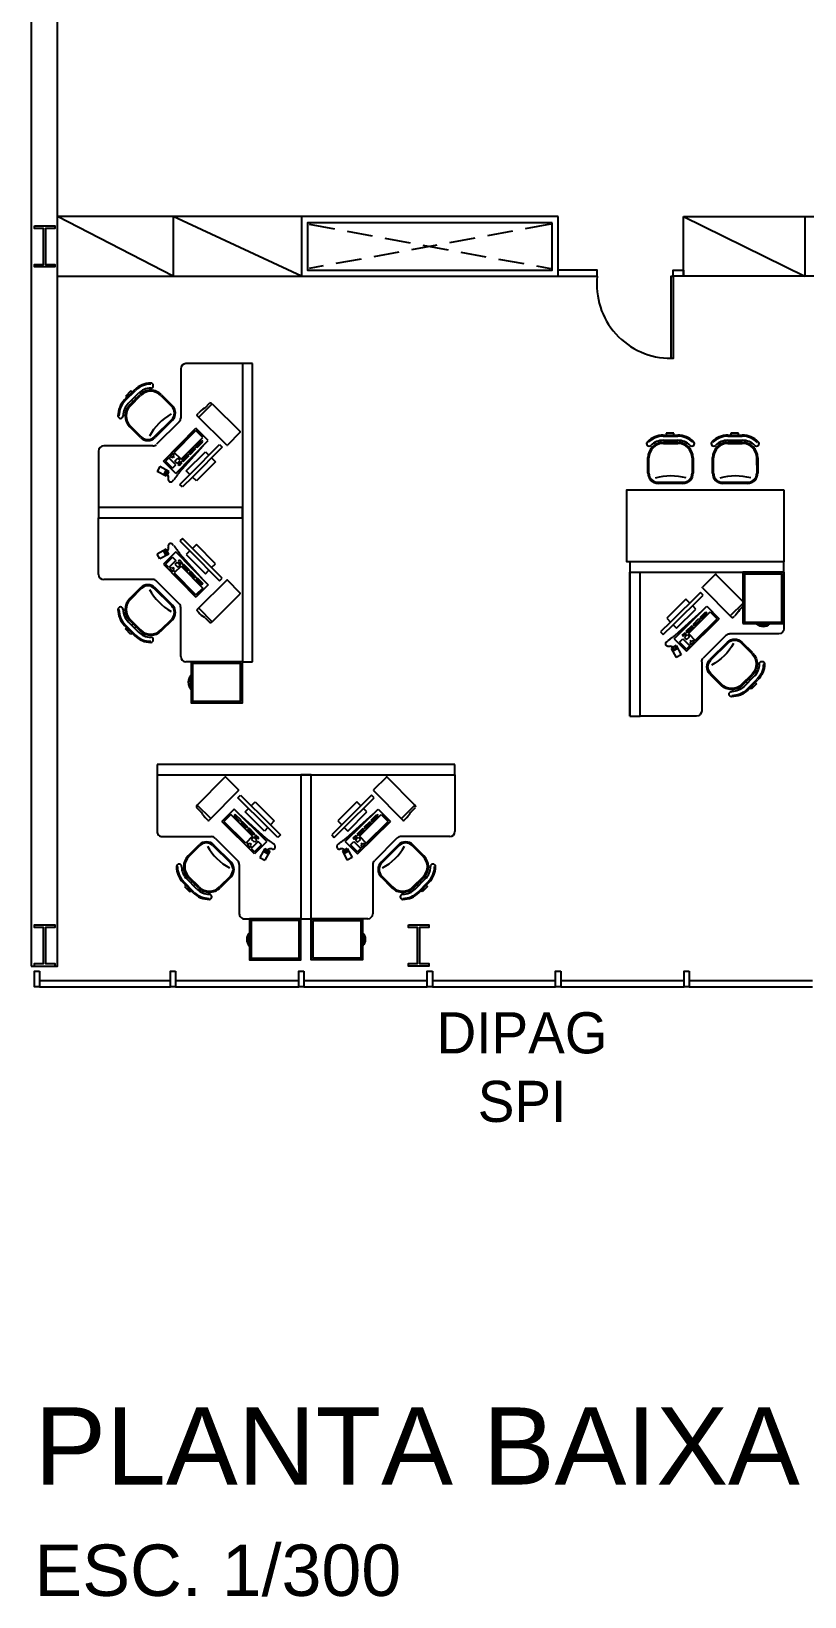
# Model space of a CAD drawing. Header units: millimetres. Extents: x 0 to 86.4, y -30.6 to 19.1.
# Drawn here: x 0 to 7.53, y -6.13 to 9.09 of the extents above; entities that cross this region are included whole.
import ezdxf

# ---------------------------------------------------------------- set-up
doc = ezdxf.new("R2010")
doc.units = ezdxf.units.MM
doc.linetypes.add('HIDDEN', pattern=[0.375, 0.25, -0.125])
for name, color, linetype in [('AR-ARMÁRIOS', 2, 'Continuous'), ('AR-DIV', 2, 'Continuous'), ('AR-ESQ', 2, 'Continuous'), ('AR-EST', 4, 'Continuous'), ('AR-MOB', 2, 'Continuous'), ('AR-PAR-ALV', 5, 'Continuous'), ('AR-PISO', 1, 'Continuous'), ('AR-PORTA', 2, 'Continuous'), ('AR-PRJ', 1, 'HIDDEN'), ('AR-TXT', 2, 'Continuous')]:
    doc.layers.add(name, color=color, linetype=linetype)
doc.styles.add('1-125', font='stylu.ttf', dxfattribs={"height": 0.2})
doc.styles.add('ARIAL', font='arial.ttf')

# ---------------------------------------------------------------- blocks, each defined once
blk = doc.blocks.new('estacao de trabalho 290 x 150')
at = {"color": 1}
for p, q in [((-0.65, 0.971), (-0.65, 1.45)), ((-0.6, 1.5), (-0.05, 1.5)), ((0.6, 1.5), (0.05, 1.5)), ((0.65, 0.971), (0.65, 1.45)), ((-1.091, 1.24), (-1.19, 1.141)), ((1.091, 1.24), (1.19, 1.141)), ((-1.041, 1.19), (-1.14, 1.091)), ((-1.11, 1.136), (-1.124, 1.15)), ((-1.081, 1.164), (-1.095, 1.178)), ((-0.737, 1.084), (-0.843, 1.19)), ((0.737, 1.084), (0.843, 1.19)), ((1.041, 1.19), (1.14, 1.091)), ((1.081, 1.164), (1.095, 1.178)), ((1.11, 1.136), (1.124, 1.15)), ((-0.907, 0.787), (-0.737, 0.957)), ((-0.885, 0.715), (-0.665, 0.935)), ((0.885, 0.715), (0.665, 0.935)), ((0.907, 0.787), (0.737, 0.957)), ((-1.14, 0.893), (-1.034, 0.787)), ((-0.586, 0.764), (-0.8, 0.553)), ((-0.586, 0.764), (-0.8, 0.553)), ((-0.586, 0.764), (-0.8, 0.553)), ((-0.586, 0.764), (-0.8, 0.553)), ((-0.52, 0.696), (-0.586, 0.764)), ((-0.52, 0.696), (-0.586, 0.764)), ((-0.52, 0.696), (-0.586, 0.764)), ((-0.52, 0.696), (-0.586, 0.764)), ((-0.576, 0.774), (-0.544, 0.806)), ((-0.576, 0.774), (-0.544, 0.806)), ((-0.576, 0.774), (-0.544, 0.806)), ((-0.576, 0.774), (-0.544, 0.806)), ((-0.565, 0.764), (-0.576, 0.774)), ((-0.565, 0.764), (-0.576, 0.774)), ((-0.565, 0.764), (-0.576, 0.774)), ((-0.565, 0.764), (-0.576, 0.774)), ((-0.565, 0.764), (-0.554, 0.774)), ((-0.565, 0.764), (-0.554, 0.774)), ((-0.565, 0.764), (-0.554, 0.774)), ((-0.565, 0.764), (-0.554, 0.774)), ((-0.544, 0.763), (-0.554, 0.774)), ((-0.544, 0.763), (-0.554, 0.774)), ((-0.544, 0.763), (-0.554, 0.774)), ((-0.544, 0.763), (-0.554, 0.774)), ((-0.533, 0.795), (-0.544, 0.806)), ((-0.533, 0.795), (-0.544, 0.806)), ((-0.533, 0.795), (-0.544, 0.806)), ((-0.533, 0.795), (-0.544, 0.806)), ((-0.544, 0.785), (-0.533, 0.795)), ((-0.544, 0.785), (-0.533, 0.795)), ((-0.544, 0.785), (-0.533, 0.795)), ((-0.544, 0.785), (-0.533, 0.795)), ((-0.533, 0.774), (-0.544, 0.785)), ((-0.533, 0.774), (-0.544, 0.785)), ((-0.533, 0.774), (-0.544, 0.785)), ((-0.533, 0.774), (-0.544, 0.785)), ((-0.544, 0.763), (-0.533, 0.774)), ((-0.544, 0.763), (-0.533, 0.774)), ((-0.544, 0.763), (-0.533, 0.774)), ((-0.544, 0.763), (-0.533, 0.774)), ((-0.533, 0.816), (-0.501, 0.848)), ((-0.533, 0.816), (-0.501, 0.848)), ((-0.533, 0.816), (-0.501, 0.848)), ((-0.533, 0.816), (-0.501, 0.848)), ((-0.466, 0.749), (-0.533, 0.816)), ((-0.466, 0.749), (-0.533, 0.816)), ((-0.466, 0.749), (-0.533, 0.816)), ((-0.466, 0.749), (-0.533, 0.816)), ((-0.434, 0.781), (-0.501, 0.848)), ((-0.434, 0.781), (-0.501, 0.848)), ((-0.434, 0.781), (-0.501, 0.848)), ((-0.434, 0.781), (-0.501, 0.848)), ((-0.434, 0.781), (-0.466, 0.749)), ((-0.434, 0.781), (-0.466, 0.749)), ((-0.434, 0.781), (-0.466, 0.749)), ((-0.434, 0.781), (-0.466, 0.749)), ((0.434, 0.781), (0.501, 0.848)), ((0.434, 0.781), (0.501, 0.848)), ((0.434, 0.781), (0.501, 0.848)), ((0.434, 0.781), (0.501, 0.848)), ((0.434, 0.781), (0.466, 0.749)), ((0.434, 0.781), (0.466, 0.749)), ((0.434, 0.781), (0.466, 0.749)), ((0.434, 0.781), (0.466, 0.749)), ((0.466, 0.749), (0.533, 0.816)), ((0.466, 0.749), (0.533, 0.816)), ((0.466, 0.749), (0.533, 0.816)), ((0.466, 0.749), (0.533, 0.816)), ((0.533, 0.816), (0.501, 0.848)), ((0.533, 0.816), (0.501, 0.848)), ((0.533, 0.816), (0.501, 0.848)), ((0.533, 0.816), (0.501, 0.848)), ((0.52, 0.696), (0.586, 0.764)), ((0.52, 0.696), (0.586, 0.764)), ((0.52, 0.696), (0.586, 0.764)), ((0.52, 0.696), (0.586, 0.764)), ((0.533, 0.795), (0.544, 0.806)), ((0.533, 0.795), (0.544, 0.806)), ((0.533, 0.795), (0.544, 0.806)), ((0.533, 0.795), (0.544, 0.806)), ((0.544, 0.785), (0.533, 0.795)), ((0.544, 0.785), (0.533, 0.795)), ((0.544, 0.785), (0.533, 0.795)), ((0.544, 0.785), (0.533, 0.795)), ((0.533, 0.774), (0.544, 0.785)), ((0.533, 0.774), (0.544, 0.785)), ((0.533, 0.774), (0.544, 0.785)), ((0.533, 0.774), (0.544, 0.785)), ((0.544, 0.763), (0.533, 0.774)), ((0.544, 0.763), (0.533, 0.774)), ((0.544, 0.763), (0.533, 0.774)), ((0.544, 0.763), (0.533, 0.774)), ((0.576, 0.774), (0.544, 0.806)), ((0.576, 0.774), (0.544, 0.806)), ((0.576, 0.774), (0.544, 0.806)), ((0.576, 0.774), (0.544, 0.806)), ((0.544, 0.763), (0.554, 0.774)), ((0.544, 0.763), (0.554, 0.774)), ((0.544, 0.763), (0.554, 0.774)), ((0.544, 0.763), (0.554, 0.774)), ((0.565, 0.764), (0.554, 0.774)), ((0.565, 0.764), (0.554, 0.774)), ((0.565, 0.764), (0.554, 0.774)), ((0.565, 0.764), (0.554, 0.774)), ((0.565, 0.764), (0.576, 0.774)), ((0.565, 0.764), (0.576, 0.774)), ((0.565, 0.764), (0.576, 0.774)), ((0.565, 0.764), (0.576, 0.774)), ((0.586, 0.764), (0.8, 0.553)), ((0.586, 0.764), (0.8, 0.553)), ((0.586, 0.764), (0.8, 0.553)), ((0.586, 0.764), (0.8, 0.553)), ((1.14, 0.893), (1.034, 0.787)), ((-1.45, 0.1), (-1.45, 0.65)), ((-1.4, 0.7), (-0.921, 0.7)), ((-0.52, 0.696), (-0.733, 0.485)), ((-0.52, 0.696), (-0.733, 0.485)), ((-0.52, 0.696), (-0.733, 0.485)), ((-0.52, 0.696), (-0.733, 0.485)), ((-0.392, 0.714), (-0.655, 0.478)), ((-0.392, 0.714), (-0.655, 0.478)), ((-0.392, 0.714), (-0.655, 0.478)), ((-0.392, 0.714), (-0.655, 0.478)), ((-0.576, 0.619), (-0.633, 0.562)), ((-0.576, 0.619), (-0.633, 0.562)), ((-0.576, 0.619), (-0.633, 0.562)), ((-0.576, 0.619), (-0.633, 0.562)), ((-0.406, 0.646), (-0.593, 0.46)), ((-0.566, 0.608), (-0.576, 0.619)), ((-0.566, 0.608), (-0.576, 0.619)), ((-0.566, 0.608), (-0.576, 0.619)), ((-0.566, 0.608), (-0.576, 0.619)), ((-0.509, 0.685), (-0.566, 0.629)), ((-0.509, 0.685), (-0.566, 0.629)), ((-0.509, 0.685), (-0.566, 0.629)), ((-0.509, 0.685), (-0.566, 0.629)), ((-0.555, 0.619), (-0.566, 0.629)), ((-0.555, 0.619), (-0.566, 0.629)), ((-0.555, 0.619), (-0.566, 0.629)), ((-0.555, 0.619), (-0.566, 0.629)), ((-0.498, 0.675), (-0.555, 0.619)), ((-0.498, 0.675), (-0.555, 0.619)), ((-0.498, 0.675), (-0.555, 0.619)), ((-0.498, 0.675), (-0.555, 0.619)), ((-0.502, 0.756), (-0.53, 0.728)), ((-0.502, 0.756), (-0.53, 0.728)), ((-0.502, 0.756), (-0.53, 0.728)), ((-0.502, 0.756), (-0.53, 0.728)), ((-0.509, 0.707), (-0.53, 0.728)), ((-0.509, 0.707), (-0.53, 0.728)), ((-0.509, 0.707), (-0.53, 0.728)), ((-0.509, 0.707), (-0.53, 0.728)), ((-0.48, 0.735), (-0.509, 0.707)), ((-0.48, 0.735), (-0.509, 0.707)), ((-0.48, 0.735), (-0.509, 0.707)), ((-0.48, 0.735), (-0.509, 0.707)), ((-0.498, 0.675), (-0.509, 0.685)), ((-0.498, 0.675), (-0.509, 0.685)), ((-0.498, 0.675), (-0.509, 0.685)), ((-0.498, 0.675), (-0.509, 0.685)), ((-0.48, 0.735), (-0.502, 0.756)), ((-0.48, 0.735), (-0.502, 0.756)), ((-0.48, 0.735), (-0.502, 0.756)), ((-0.48, 0.735), (-0.502, 0.756)), ((-0.47, 0.724), (-0.498, 0.696)), ((-0.47, 0.724), (-0.498, 0.696)), ((-0.47, 0.724), (-0.498, 0.696)), ((-0.47, 0.724), (-0.498, 0.696)), ((-0.488, 0.685), (-0.498, 0.696)), ((-0.488, 0.685), (-0.498, 0.696)), ((-0.488, 0.685), (-0.498, 0.696)), ((-0.488, 0.685), (-0.498, 0.696)), ((-0.459, 0.713), (-0.488, 0.685)), ((-0.459, 0.713), (-0.488, 0.685)), ((-0.459, 0.713), (-0.488, 0.685)), ((-0.459, 0.713), (-0.488, 0.685)), ((-0.459, 0.713), (-0.47, 0.724)), ((-0.459, 0.713), (-0.47, 0.724)), ((-0.459, 0.713), (-0.47, 0.724)), ((-0.459, 0.713), (-0.47, 0.724)), ((-0.372, 0.612), (-0.406, 0.646)), ((0.372, 0.612), (0.406, 0.646)), ((0.392, 0.714), (0.655, 0.478)), ((0.392, 0.714), (0.655, 0.478)), ((0.392, 0.714), (0.655, 0.478)), ((0.392, 0.714), (0.655, 0.478)), ((0.406, 0.646), (0.593, 0.46)), ((0.459, 0.713), (0.47, 0.724)), ((0.459, 0.713), (0.47, 0.724)), ((0.459, 0.713), (0.47, 0.724)), ((0.459, 0.713), (0.47, 0.724)), ((0.459, 0.713), (0.488, 0.685)), ((0.459, 0.713), (0.488, 0.685)), ((0.459, 0.713), (0.488, 0.685)), ((0.459, 0.713), (0.488, 0.685)), ((0.47, 0.724), (0.498, 0.696)), ((0.47, 0.724), (0.498, 0.696)), ((0.47, 0.724), (0.498, 0.696)), ((0.47, 0.724), (0.498, 0.696)), ((0.48, 0.735), (0.502, 0.756)), ((0.48, 0.735), (0.502, 0.756)), ((0.48, 0.735), (0.502, 0.756)), ((0.48, 0.735), (0.502, 0.756)), ((0.48, 0.735), (0.509, 0.707)), ((0.48, 0.735), (0.509, 0.707)), ((0.48, 0.735), (0.509, 0.707)), ((0.48, 0.735), (0.509, 0.707)), ((0.488, 0.685), (0.498, 0.696)), ((0.488, 0.685), (0.498, 0.696)), ((0.488, 0.685), (0.498, 0.696)), ((0.488, 0.685), (0.498, 0.696)), ((0.498, 0.675), (0.509, 0.685)), ((0.498, 0.675), (0.509, 0.685)), ((0.498, 0.675), (0.509, 0.685)), ((0.498, 0.675), (0.509, 0.685)), ((0.498, 0.675), (0.555, 0.619)), ((0.498, 0.675), (0.555, 0.619)), ((0.498, 0.675), (0.555, 0.619)), ((0.498, 0.675), (0.555, 0.619)), ((0.502, 0.756), (0.53, 0.728)), ((0.502, 0.756), (0.53, 0.728)), ((0.502, 0.756), (0.53, 0.728)), ((0.502, 0.756), (0.53, 0.728)), ((0.509, 0.707), (0.53, 0.728)), ((0.509, 0.707), (0.53, 0.728)), ((0.509, 0.707), (0.53, 0.728)), ((0.509, 0.707), (0.53, 0.728)), ((0.509, 0.685), (0.566, 0.629)), ((0.509, 0.685), (0.566, 0.629)), ((0.509, 0.685), (0.566, 0.629)), ((0.509, 0.685), (0.566, 0.629)), ((0.52, 0.696), (0.733, 0.485)), ((0.52, 0.696), (0.733, 0.485)), ((0.52, 0.696), (0.733, 0.485)), ((0.52, 0.696), (0.733, 0.485)), ((0.555, 0.619), (0.566, 0.629)), ((0.555, 0.619), (0.566, 0.629)), ((0.555, 0.619), (0.566, 0.629)), ((0.555, 0.619), (0.566, 0.629)), ((0.566, 0.608), (0.576, 0.619)), ((0.566, 0.608), (0.576, 0.619)), ((0.566, 0.608), (0.576, 0.619)), ((0.566, 0.608), (0.576, 0.619)), ((0.576, 0.619), (0.633, 0.562)), ((0.576, 0.619), (0.633, 0.562)), ((0.576, 0.619), (0.633, 0.562)), ((0.576, 0.619), (0.633, 0.562)), ((1.4, 0.7), (0.921, 0.7)), ((1.45, 0.1), (1.45, 0.65)), ((-0.733, 0.485), (-0.8, 0.553)), ((-0.733, 0.485), (-0.8, 0.553)), ((-0.733, 0.485), (-0.8, 0.553)), ((-0.733, 0.485), (-0.8, 0.553)), ((-0.644, 0.552), (-0.701, 0.496)), ((-0.644, 0.552), (-0.701, 0.496)), ((-0.644, 0.552), (-0.701, 0.496)), ((-0.644, 0.552), (-0.701, 0.496)), ((-0.69, 0.485), (-0.701, 0.496)), ((-0.69, 0.485), (-0.701, 0.496)), ((-0.69, 0.485), (-0.701, 0.496)), ((-0.69, 0.485), (-0.701, 0.496)), ((-0.633, 0.541), (-0.69, 0.485)), ((-0.633, 0.541), (-0.69, 0.485)), ((-0.633, 0.541), (-0.69, 0.485)), ((-0.633, 0.541), (-0.69, 0.485)), ((-0.633, 0.541), (-0.644, 0.552)), ((-0.633, 0.541), (-0.644, 0.552)), ((-0.633, 0.541), (-0.644, 0.552)), ((-0.633, 0.541), (-0.644, 0.552)), ((-0.623, 0.552), (-0.633, 0.562)), ((-0.623, 0.552), (-0.633, 0.562)), ((-0.623, 0.552), (-0.633, 0.562)), ((-0.623, 0.552), (-0.633, 0.562)), ((-0.566, 0.608), (-0.623, 0.552)), ((-0.566, 0.608), (-0.623, 0.552)), ((-0.566, 0.608), (-0.623, 0.552)), ((-0.566, 0.608), (-0.623, 0.552)), ((-0.593, 0.46), (-0.56, 0.426)), ((-0.496, 0.362), (-0.309, 0.547)), ((-0.309, 0.547), (-0.347, 0.586)), ((0.309, 0.547), (0.347, 0.586)), ((0.496, 0.362), (0.309, 0.547)), ((0.593, 0.46), (0.56, 0.426)), ((0.566, 0.608), (0.623, 0.552)), ((0.566, 0.608), (0.623, 0.552)), ((0.566, 0.608), (0.623, 0.552)), ((0.566, 0.608), (0.623, 0.552)), ((0.623, 0.552), (0.633, 0.562)), ((0.623, 0.552), (0.633, 0.562)), ((0.623, 0.552), (0.633, 0.562)), ((0.623, 0.552), (0.633, 0.562)), ((0.633, 0.541), (0.644, 0.552)), ((0.633, 0.541), (0.644, 0.552)), ((0.633, 0.541), (0.644, 0.552)), ((0.633, 0.541), (0.644, 0.552)), ((0.633, 0.541), (0.69, 0.485)), ((0.633, 0.541), (0.69, 0.485)), ((0.633, 0.541), (0.69, 0.485)), ((0.633, 0.541), (0.69, 0.485)), ((0.644, 0.552), (0.701, 0.496)), ((0.644, 0.552), (0.701, 0.496)), ((0.644, 0.552), (0.701, 0.496)), ((0.644, 0.552), (0.701, 0.496)), ((0.69, 0.485), (0.701, 0.496)), ((0.69, 0.485), (0.701, 0.496)), ((0.69, 0.485), (0.701, 0.496)), ((0.69, 0.485), (0.701, 0.496)), ((0.733, 0.485), (0.8, 0.553)), ((0.733, 0.485), (0.8, 0.553)), ((0.733, 0.485), (0.8, 0.553)), ((0.733, 0.485), (0.8, 0.553)), ((-0.534, 0.4), (-0.496, 0.362)), ((0.534, 0.4), (0.496, 0.362))]:
    blk.add_line(p, q, dxfattribs=at)
at = {"color": 2}
for p, q in [((0.05, 1.5), (-0.05, 1.5)), ((-0.05, 1.5), (-0.05, 0.1)), ((0.05, 0.1), (0.05, 1.5)), ((-1.098, 1.247), (-1.197, 1.148)), ((-1.184, 1.186), (-1.131, 1.239)), ((-1.131, 1.239), (-1.118, 1.226)), ((1.098, 1.247), (1.197, 1.148)), ((1.131, 1.239), (1.118, 1.226)), ((1.184, 1.186), (1.131, 1.239)), ((-1.171, 1.173), (-1.184, 1.186)), ((-1.062, 1.211), (-1.161, 1.112)), ((-1.048, 1.197), (-1.147, 1.098)), ((-0.73, 1.091), (-0.836, 1.197)), ((0.73, 1.091), (0.836, 1.197)), ((1.048, 1.197), (1.147, 1.098)), ((1.062, 1.211), (1.161, 1.112)), ((1.171, 1.173), (1.184, 1.186)), ((-0.9, 0.78), (-0.73, 0.95)), ((-0.45, 0.903), (-0.402, 0.929)), ((-0.45, 0.903), (-0.402, 0.929)), ((-0.45, 0.903), (-0.402, 0.929)), ((-0.45, 0.903), (-0.402, 0.929)), ((-0.354, 0.841), (-0.402, 0.929)), ((-0.354, 0.841), (-0.402, 0.929)), ((-0.354, 0.841), (-0.402, 0.929)), ((-0.354, 0.841), (-0.402, 0.929)), ((0.354, 0.841), (0.402, 0.929)), ((0.354, 0.841), (0.402, 0.929)), ((0.354, 0.841), (0.402, 0.929)), ((0.354, 0.841), (0.402, 0.929)), ((0.45, 0.903), (0.402, 0.929)), ((0.45, 0.903), (0.402, 0.929)), ((0.45, 0.903), (0.402, 0.929)), ((0.45, 0.903), (0.402, 0.929)), ((0.9, 0.78), (0.73, 0.95)), ((-1.147, 0.886), (-1.041, 0.78)), ((-0.501, 0.869), (-0.821, 0.553)), ((-0.501, 0.869), (-0.821, 0.553)), ((-0.501, 0.869), (-0.821, 0.553)), ((-0.501, 0.869), (-0.821, 0.553)), ((-0.381, 0.748), (-0.501, 0.869)), ((-0.381, 0.748), (-0.501, 0.869)), ((-0.381, 0.748), (-0.501, 0.869)), ((-0.381, 0.748), (-0.501, 0.869)), ((-0.402, 0.815), (-0.45, 0.903)), ((-0.402, 0.815), (-0.45, 0.903)), ((-0.402, 0.815), (-0.45, 0.903)), ((-0.402, 0.815), (-0.45, 0.903)), ((-0.416, 0.841), (-0.368, 0.868)), ((-0.416, 0.841), (-0.368, 0.868)), ((-0.416, 0.841), (-0.368, 0.868)), ((-0.416, 0.841), (-0.368, 0.868)), ((-0.402, 0.815), (-0.354, 0.841)), ((-0.402, 0.815), (-0.354, 0.841)), ((-0.402, 0.815), (-0.354, 0.841)), ((-0.402, 0.815), (-0.354, 0.841)), ((-0.386, 0.824), (-0.401, 0.85)), ((-0.386, 0.824), (-0.401, 0.85)), ((-0.386, 0.824), (-0.401, 0.85)), ((-0.386, 0.824), (-0.401, 0.85)), ((-0.37, 0.833), (-0.384, 0.859)), ((-0.37, 0.833), (-0.384, 0.859)), ((-0.37, 0.833), (-0.384, 0.859)), ((-0.37, 0.833), (-0.384, 0.859)), ((0.402, 0.815), (0.354, 0.841)), ((0.402, 0.815), (0.354, 0.841)), ((0.402, 0.815), (0.354, 0.841)), ((0.402, 0.815), (0.354, 0.841)), ((0.416, 0.841), (0.368, 0.868)), ((0.416, 0.841), (0.368, 0.868)), ((0.416, 0.841), (0.368, 0.868)), ((0.416, 0.841), (0.368, 0.868)), ((0.37, 0.833), (0.384, 0.859)), ((0.37, 0.833), (0.384, 0.859)), ((0.37, 0.833), (0.384, 0.859)), ((0.37, 0.833), (0.384, 0.859)), ((0.381, 0.748), (0.501, 0.869)), ((0.381, 0.748), (0.501, 0.869)), ((0.381, 0.748), (0.501, 0.869)), ((0.381, 0.748), (0.501, 0.869)), ((0.386, 0.824), (0.401, 0.85)), ((0.386, 0.824), (0.401, 0.85)), ((0.386, 0.824), (0.401, 0.85)), ((0.386, 0.824), (0.401, 0.85)), ((0.402, 0.815), (0.45, 0.903)), ((0.402, 0.815), (0.45, 0.903)), ((0.402, 0.815), (0.45, 0.903)), ((0.402, 0.815), (0.45, 0.903)), ((0.501, 0.869), (0.821, 0.553)), ((0.501, 0.869), (0.821, 0.553)), ((0.501, 0.869), (0.821, 0.553)), ((0.501, 0.869), (0.821, 0.553)), ((1.147, 0.886), (1.041, 0.78)), ((-0.381, 0.748), (-0.701, 0.432)), ((-0.381, 0.748), (-0.701, 0.432)), ((-0.381, 0.748), (-0.701, 0.432)), ((-0.381, 0.748), (-0.701, 0.432)), ((-0.372, 0.612), (-0.663, 0.324)), ((-0.275, 0.708), (-0.372, 0.612)), ((-0.347, 0.586), (-0.25, 0.682)), ((-0.25, 0.682), (-0.275, 0.708)), ((0.25, 0.682), (0.275, 0.708)), ((0.347, 0.586), (0.25, 0.682)), ((0.275, 0.708), (0.372, 0.612)), ((0.372, 0.612), (0.663, 0.324)), ((0.381, 0.748), (0.701, 0.432)), ((0.381, 0.748), (0.701, 0.432)), ((0.381, 0.748), (0.701, 0.432)), ((0.381, 0.748), (0.701, 0.432)), ((-1.021, 0.462), (-1.067, 0.416)), ((-0.928, 0.525), (-1.06, 0.395)), ((-0.956, 0.54), (-0.969, 0.527)), ((-0.657, 0.252), (-0.942, 0.54)), ((-0.701, 0.432), (-0.821, 0.553)), ((-0.701, 0.432), (-0.821, 0.553)), ((-0.701, 0.432), (-0.821, 0.553)), ((-0.701, 0.432), (-0.821, 0.553)), ((-0.637, 0.298), (-0.347, 0.586)), ((0.637, 0.298), (0.347, 0.586)), ((0.657, 0.252), (0.942, 0.54)), ((0.701, 0.432), (0.821, 0.553)), ((0.701, 0.432), (0.821, 0.553)), ((0.701, 0.432), (0.821, 0.553)), ((0.701, 0.432), (0.821, 0.553)), ((0.928, 0.525), (1.06, 0.395)), ((0.956, 0.54), (0.969, 0.527)), ((1.021, 0.462), (1.067, 0.416)), ((-1.06, 0.395), (-0.789, 0.122)), ((-0.663, 0.324), (-0.637, 0.298)), ((0.663, 0.324), (0.637, 0.298)), ((1.06, 0.395), (0.789, 0.122)), ((-0.782, 0.122), (-0.657, 0.245)), ((0.782, 0.122), (0.657, 0.245)), ((1.45, 0.1), (-1.45, 0.1)), ((-1.45, 0.1), (-1.45, 0)), ((-1.45, 0), (1.45, 0)), ((1.45, 0), (1.45, 0.1))]:
    blk.add_line(p, q, dxfattribs=at)
blk.add_line((-0.05, 0.1), (0.05, 0.1))
at = {"color": 1}
for centre, radius, start, end in [((-0.6, 1.45), 0.05, 90, 180), ((0.6, 1.45), 0.05, 0, 90), ((-0.942, 1.091), 0.21, 90, 135), ((-0.942, 1.091), 0.14, 45, 135), ((0.942, 1.091), 0.14, 45, 135), ((0.942, 1.091), 0.21, 45, 90), ((-1.041, 0.992), 0.21, 135, 180), ((-1.041, 0.992), 0.14, 135, 225), ((-0.801, 1.02), 0.09, 315, 45), ((0.801, 1.02), 0.09, 135, 225), ((1.041, 0.992), 0.14, 315, 45), ((1.041, 0.992), 0.21, 360, 45), ((-0.48, 0.52), 0.553, 118.6911, 150.2491), ((-0.7, 0.971), 0.05, 315, 0), ((0.7, 0.971), 0.05, 180, 225), ((0.48, 0.52), 0.553, 29.7509, 61.3089), ((-0.97, 0.851), 0.09, 225, 315), ((-0.338, 0.873), 0.0556, 229.5032, 243.8084), ((-0.338, 0.873), 0.0556, 229.5032, 243.8084), ((-0.338, 0.873), 0.0556, 229.5032, 243.8084), ((-0.338, 0.873), 0.0556, 229.5032, 243.8084), ((-0.342, 0.864), 0.046, 243.8084, 266.6911), ((-0.342, 0.864), 0.046, 243.8084, 266.6911), ((-0.342, 0.864), 0.046, 243.8084, 266.6911), ((-0.342, 0.864), 0.046, 243.8084, 266.6911), ((-0.343, 0.849), 0.0308, 266.6911, 293.1156), ((-0.343, 0.849), 0.0308, 266.6911, 293.1156), ((-0.343, 0.849), 0.0308, 266.6911, 293.1156), ((-0.343, 0.849), 0.0308, 266.6911, 293.1156), ((7.128, -9.105), 12.367, 127.0283, 127.1529), ((7.128, -9.105), 12.367, 127.0283, 127.1529), ((7.128, -9.105), 12.367, 127.0283, 127.1529), ((7.128, -9.105), 12.367, 127.0283, 127.1529), ((-0.323, 0.802), 0.0201, 80.2869, 113.1156), ((-0.323, 0.802), 0.0201, 80.2869, 113.1156), ((-0.323, 0.802), 0.0201, 80.2869, 113.1156), ((-0.323, 0.802), 0.0201, 80.2869, 113.1156), ((-0.324, 0.794), 0.0277, 47.5611, 80.2869), ((-0.324, 0.794), 0.0277, 47.5611, 80.2869), ((-0.324, 0.794), 0.0277, 47.5611, 80.2869), ((-0.324, 0.794), 0.0277, 47.5611, 80.2869), ((-2.494, 3.651), 3.61, 307.0283, 307.2589), ((-2.494, 3.651), 3.61, 307.0283, 307.2589), ((-2.494, 3.651), 3.61, 307.0283, 307.2589), ((-2.494, 3.651), 3.61, 307.0283, 307.2589), ((-0.322, 0.795), 0.0218, 307.2589, 341.2358), ((-0.322, 0.795), 0.0218, 307.2589, 341.2358), ((-0.322, 0.795), 0.0218, 307.2589, 341.2358), ((-0.322, 0.795), 0.0218, 307.2589, 341.2358), ((-0.319, 0.8), 0.0197, 8.502, 47.5611), ((-0.319, 0.8), 0.0197, 8.502, 47.5611), ((-0.319, 0.8), 0.0197, 8.502, 47.5611), ((-0.319, 0.8), 0.0197, 8.502, 47.5611), ((-0.333, 0.798), 0.0335, 341.2358, 8.502), ((-0.333, 0.798), 0.0335, 341.2358, 8.502), ((-0.333, 0.798), 0.0335, 341.2358, 8.502), ((-0.333, 0.798), 0.0335, 341.2358, 8.502), ((0.319, 0.8), 0.0197, 132.4389, 171.498), ((0.319, 0.8), 0.0197, 132.4389, 171.498), ((0.319, 0.8), 0.0197, 132.4389, 171.498), ((0.319, 0.8), 0.0197, 132.4389, 171.498), ((0.333, 0.798), 0.0335, 171.498, 198.7642), ((0.333, 0.798), 0.0335, 171.498, 198.7642), ((0.333, 0.798), 0.0335, 171.498, 198.7642), ((0.333, 0.798), 0.0335, 171.498, 198.7642), ((0.322, 0.795), 0.0218, 198.7642, 232.7411), ((0.322, 0.795), 0.0218, 198.7642, 232.7411), ((0.322, 0.795), 0.0218, 198.7642, 232.7411), ((0.322, 0.795), 0.0218, 198.7642, 232.7411), ((0.324, 0.794), 0.0277, 99.7131, 132.4389), ((0.324, 0.794), 0.0277, 99.7131, 132.4389), ((0.324, 0.794), 0.0277, 99.7131, 132.4389), ((0.324, 0.794), 0.0277, 99.7131, 132.4389), ((2.494, 3.651), 3.61, 232.7411, 232.9717), ((2.494, 3.651), 3.61, 232.7411, 232.9717), ((2.494, 3.651), 3.61, 232.7411, 232.9717), ((2.494, 3.651), 3.61, 232.7411, 232.9717), ((0.323, 0.802), 0.0201, 66.8844, 99.7131), ((0.323, 0.802), 0.0201, 66.8844, 99.7131), ((0.323, 0.802), 0.0201, 66.8844, 99.7131), ((0.323, 0.802), 0.0201, 66.8844, 99.7131), ((-7.128, -9.105), 12.367, 52.8471, 52.9717), ((-7.128, -9.105), 12.367, 52.8471, 52.9717), ((-7.128, -9.105), 12.367, 52.8471, 52.9717), ((-7.128, -9.105), 12.367, 52.8471, 52.9717), ((0.343, 0.849), 0.0308, 246.8844, 273.3089), ((0.343, 0.849), 0.0308, 246.8844, 273.3089), ((0.343, 0.849), 0.0308, 246.8844, 273.3089), ((0.343, 0.849), 0.0308, 246.8844, 273.3089), ((0.342, 0.864), 0.046, 273.3089, 296.1916), ((0.342, 0.864), 0.046, 273.3089, 296.1916), ((0.342, 0.864), 0.046, 273.3089, 296.1916), ((0.342, 0.864), 0.046, 273.3089, 296.1916), ((0.338, 0.873), 0.0556, 296.1916, 310.4968), ((0.338, 0.873), 0.0556, 296.1916, 310.4968), ((0.338, 0.873), 0.0556, 296.1916, 310.4968), ((0.338, 0.873), 0.0556, 296.1916, 310.4968), ((0.97, 0.851), 0.09, 225, 315), ((-1.4, 0.65), 0.05, 90, 180), ((-0.921, 0.75), 0.05, 270, 315), ((11.854, -15.32), 20.176, 127.2723, 127.371), ((11.854, -15.32), 20.176, 127.2723, 127.371), ((11.854, -15.32), 20.176, 127.2723, 127.371), ((11.854, -15.32), 20.176, 127.2723, 127.371), ((7.986, -10.237), 13.788, 127.1529, 127.2723), ((7.986, -10.237), 13.788, 127.1529, 127.2723), ((7.986, -10.237), 13.788, 127.1529, 127.2723), ((7.986, -10.237), 13.788, 127.1529, 127.2723), ((-7.986, -10.237), 13.788, 52.7277, 52.8471), ((-7.986, -10.237), 13.788, 52.7277, 52.8471), ((-7.986, -10.237), 13.788, 52.7277, 52.8471), ((-7.986, -10.237), 13.788, 52.7277, 52.8471), ((-11.854, -15.32), 20.176, 52.629, 52.7277), ((-11.854, -15.32), 20.176, 52.629, 52.7277), ((-11.854, -15.32), 20.176, 52.629, 52.7277), ((-11.854, -15.32), 20.176, 52.629, 52.7277), ((0.921, 0.75), 0.05, 225, 270), ((1.4, 0.65), 0.05, 0, 90)]:
    blk.add_arc(centre, radius, start, end, dxfattribs=at)
at = {"color": 2}
for centre, radius, start, end in [((-0.942, 1.091), 0.22, 90, 135), ((-0.942, 1.091), 0.17, 90, 135), ((-0.942, 1.091), 0.15, 45, 135), ((-0.942, 1.286), 0.025, 270, 90), ((0.942, 1.091), 0.15, 45, 135), ((0.942, 1.286), 0.025, 90, 270), ((0.942, 1.091), 0.22, 45, 90), ((0.942, 1.091), 0.17, 45, 90), ((-1.041, 0.992), 0.22, 135, 180), ((-1.041, 0.992), 0.17, 135, 180), ((-1.041, 0.992), 0.15, 135, 225), ((-0.801, 1.02), 0.1, 315, 45), ((0.801, 1.02), 0.1, 135, 225), ((1.041, 0.992), 0.15, 315, 45), ((1.041, 0.992), 0.17, 360, 45), ((1.041, 0.992), 0.22, 360, 45), ((-1.236, 0.992), 0.025, 180, 0), ((1.236, 0.992), 0.025, 180, 360), ((-0.97, 0.851), 0.1, 225, 315), ((0.97, 0.851), 0.1, 225, 315), ((-1.031, 0.473), 0.015, 314.6957, 338.8966), ((-0.829, 0.366), 0.213, 130.8577, 151.5911), ((-0.949, 0.533), 0.01, 44.6957, 134.6957), ((0.949, 0.533), 0.01, 45.3043, 135.3043), ((0.829, 0.366), 0.213, 28.4089, 49.1423), ((1.031, 0.473), 0.015, 201.1034, 225.3043), ((-1.046, 0.412), 0.0219, 170.4947, 230.4713), ((1.046, 0.412), 0.0219, 309.5287, 9.5053), ((-0.661, 0.248), 0.005, 314.6957, 44.6957), ((0.661, 0.248), 0.005, 135.3043, 225.3043), ((-0.785, 0.125), 0.005, 224.6957, 314.6957), ((0.785, 0.125), 0.005, 225.3043, 315.3043)]:
    blk.add_arc(centre, radius, start, end, dxfattribs=at)
blk = doc.blocks.new('XSGB')
at = {"color": 2}
for p, q in [((18.639, -131.362), (18.639, -129.862)), ((18.639, -129.862), (18.739, -129.862)), ((18.739, -129.862), (18.739, -131.362)), ((18.739, -129.862), (20.139, -129.862)), ((20.139, -129.862), (20.139, -129.962)), ((20.139, -129.962), (18.739, -129.962)), ((19.225, -130.259), (19.321, -130.162)), ((19.321, -130.162), (19.347, -130.187)), ((18.938, -130.55), (19.225, -130.259)), ((19.251, -130.285), (18.963, -130.575)), ((19.388, -130.294), (19.071, -130.613)), ((19.388, -130.294), (19.071, -130.613)), ((19.388, -130.294), (19.071, -130.613)), ((19.388, -130.294), (19.071, -130.613)), ((19.347, -130.187), (19.251, -130.285)), ((19.388, -130.294), (19.509, -130.413)), ((19.388, -130.294), (19.509, -130.413)), ((19.388, -130.294), (19.509, -130.413)), ((19.388, -130.294), (19.509, -130.413)), ((19.454, -130.314), (19.481, -130.266)), ((19.454, -130.314), (19.481, -130.266)), ((19.454, -130.314), (19.481, -130.266)), ((19.454, -130.314), (19.481, -130.266)), ((19.454, -130.314), (19.542, -130.362)), ((19.454, -130.314), (19.542, -130.362)), ((19.454, -130.314), (19.542, -130.362)), ((19.454, -130.314), (19.542, -130.362)), ((19.463, -130.299), (19.489, -130.313)), ((19.463, -130.299), (19.489, -130.313)), ((19.463, -130.299), (19.489, -130.313)), ((19.463, -130.299), (19.489, -130.313)), ((19.472, -130.282), (19.498, -130.296)), ((19.472, -130.282), (19.498, -130.296)), ((19.472, -130.282), (19.498, -130.296)), ((19.472, -130.282), (19.498, -130.296)), ((19.48, -130.329), (19.507, -130.281)), ((19.48, -130.329), (19.507, -130.281)), ((19.48, -130.329), (19.507, -130.281)), ((19.48, -130.329), (19.507, -130.281)), ((19.481, -130.266), (19.568, -130.314)), ((19.481, -130.266), (19.568, -130.314)), ((19.481, -130.266), (19.568, -130.314)), ((19.481, -130.266), (19.568, -130.314)), ((19.542, -130.362), (19.568, -130.314)), ((19.542, -130.362), (19.568, -130.314)), ((19.542, -130.362), (19.568, -130.314)), ((19.542, -130.362), (19.568, -130.314)), ((19.509, -130.413), (19.192, -130.733)), ((19.509, -130.413), (19.192, -130.733)), ((19.509, -130.413), (19.192, -130.733)), ((19.509, -130.413), (19.192, -130.733)), ((18.761, -130.694), (18.884, -130.57)), ((18.891, -130.57), (19.179, -130.854)), ((18.963, -130.575), (18.938, -130.55)), ((19.071, -130.613), (19.192, -130.733)), ((19.071, -130.613), (19.192, -130.733)), ((19.071, -130.613), (19.192, -130.733)), ((19.071, -130.613), (19.192, -130.733)), ((19.035, -130.972), (18.761, -130.701)), ((19.419, -130.812), (19.589, -130.642)), ((19.731, -130.642), (19.837, -130.748)), ((19.165, -130.84), (19.035, -130.972)), ((19.101, -130.933), (19.055, -130.98)), ((19.179, -130.869), (19.166, -130.881)), ((19.525, -131.059), (19.419, -130.953)), ((19.837, -130.96), (19.738, -131.059)), ((19.851, -130.975), (19.752, -131.074)), ((19.886, -131.01), (19.787, -131.109)), ((19.813, -131.083), (19.826, -131.096)), ((19.826, -131.096), (19.878, -131.043)), ((19.878, -131.043), (19.865, -131.031)), ((18.739, -131.362), (18.639, -131.362))]:
    blk.add_line(p, q, dxfattribs=at)
at = {"color": 1}
for p, q in [((20.139, -129.862), (18.739, -129.862)), ((18.739, -129.862), (18.739, -129.862)), ((20.139, -129.962), (18.739, -129.962)), ((18.739, -129.962), (18.739, -131.362)), ((20.139, -130.512), (20.139, -129.962)), ((19.001, -130.409), (19.187, -130.221)), ((19.285, -130.318), (19.1, -130.506)), ((19.353, -130.304), (19.117, -130.567)), ((19.353, -130.304), (19.117, -130.567)), ((19.353, -130.304), (19.117, -130.567)), ((19.353, -130.304), (19.117, -130.567)), ((19.187, -130.221), (19.225, -130.259)), ((19.251, -130.285), (19.285, -130.318)), ((19.04, -130.446), (19.001, -130.409)), ((19.1, -130.506), (19.065, -130.472)), ((19.335, -130.432), (19.124, -130.645)), ((19.335, -130.432), (19.124, -130.645)), ((19.335, -130.432), (19.124, -130.645)), ((19.335, -130.432), (19.124, -130.645)), ((19.247, -130.478), (19.191, -130.535)), ((19.247, -130.478), (19.191, -130.535)), ((19.247, -130.478), (19.191, -130.535)), ((19.247, -130.478), (19.191, -130.535)), ((19.247, -130.478), (19.258, -130.489)), ((19.247, -130.478), (19.258, -130.489)), ((19.247, -130.478), (19.258, -130.489)), ((19.247, -130.478), (19.258, -130.489)), ((19.314, -130.411), (19.258, -130.468)), ((19.314, -130.411), (19.258, -130.468)), ((19.314, -130.411), (19.258, -130.468)), ((19.314, -130.411), (19.258, -130.468)), ((19.258, -130.468), (19.269, -130.478)), ((19.258, -130.468), (19.269, -130.478)), ((19.258, -130.468), (19.269, -130.478)), ((19.258, -130.468), (19.269, -130.478)), ((19.325, -130.421), (19.269, -130.478)), ((19.325, -130.421), (19.269, -130.478)), ((19.325, -130.421), (19.269, -130.478)), ((19.325, -130.421), (19.269, -130.478)), ((19.314, -130.411), (19.325, -130.421)), ((19.314, -130.411), (19.325, -130.421)), ((19.314, -130.411), (19.325, -130.421)), ((19.314, -130.411), (19.325, -130.421)), ((19.353, -130.372), (19.325, -130.4)), ((19.353, -130.372), (19.325, -130.4)), ((19.353, -130.372), (19.325, -130.4)), ((19.353, -130.372), (19.325, -130.4)), ((19.325, -130.4), (19.335, -130.411)), ((19.325, -130.4), (19.335, -130.411)), ((19.325, -130.4), (19.335, -130.411)), ((19.325, -130.4), (19.335, -130.411)), ((19.363, -130.382), (19.335, -130.411)), ((19.363, -130.382), (19.335, -130.411)), ((19.363, -130.382), (19.335, -130.411)), ((19.363, -130.382), (19.335, -130.411)), ((19.335, -130.432), (19.403, -130.499)), ((19.335, -130.432), (19.403, -130.499)), ((19.335, -130.432), (19.403, -130.499)), ((19.335, -130.432), (19.403, -130.499)), ((19.374, -130.393), (19.346, -130.421)), ((19.374, -130.393), (19.346, -130.421)), ((19.374, -130.393), (19.346, -130.421)), ((19.374, -130.393), (19.346, -130.421)), ((19.346, -130.421), (19.367, -130.442)), ((19.346, -130.421), (19.367, -130.442)), ((19.346, -130.421), (19.367, -130.442)), ((19.346, -130.421), (19.367, -130.442)), ((19.353, -130.372), (19.363, -130.382)), ((19.353, -130.372), (19.363, -130.382)), ((19.353, -130.372), (19.363, -130.382)), ((19.353, -130.372), (19.363, -130.382)), ((19.395, -130.414), (19.367, -130.442)), ((19.395, -130.414), (19.367, -130.442)), ((19.395, -130.414), (19.367, -130.442)), ((19.395, -130.414), (19.367, -130.442)), ((19.374, -130.393), (19.395, -130.414)), ((19.374, -130.393), (19.395, -130.414)), ((19.374, -130.393), (19.395, -130.414)), ((19.374, -130.393), (19.395, -130.414)), ((19.42, -130.346), (19.388, -130.378)), ((19.42, -130.346), (19.388, -130.378)), ((19.42, -130.346), (19.388, -130.378)), ((19.42, -130.346), (19.388, -130.378)), ((19.388, -130.378), (19.456, -130.445)), ((19.388, -130.378), (19.456, -130.445)), ((19.388, -130.378), (19.456, -130.445)), ((19.388, -130.378), (19.456, -130.445)), ((19.403, -130.456), (19.413, -130.445)), ((19.403, -130.456), (19.413, -130.445)), ((19.403, -130.456), (19.413, -130.445)), ((19.403, -130.456), (19.413, -130.445)), ((19.403, -130.456), (19.413, -130.467)), ((19.403, -130.456), (19.413, -130.467)), ((19.403, -130.456), (19.413, -130.467)), ((19.403, -130.456), (19.413, -130.467)), ((19.403, -130.477), (19.413, -130.467)), ((19.403, -130.477), (19.413, -130.467)), ((19.403, -130.477), (19.413, -130.467)), ((19.403, -130.477), (19.413, -130.467)), ((19.403, -130.477), (19.414, -130.488)), ((19.403, -130.477), (19.414, -130.488)), ((19.403, -130.477), (19.414, -130.488)), ((19.403, -130.477), (19.414, -130.488)), ((19.413, -130.445), (19.424, -130.456)), ((19.413, -130.445), (19.424, -130.456)), ((19.413, -130.445), (19.424, -130.456)), ((19.413, -130.445), (19.424, -130.456)), ((19.414, -130.488), (19.445, -130.456)), ((19.414, -130.488), (19.445, -130.456)), ((19.414, -130.488), (19.445, -130.456)), ((19.414, -130.488), (19.445, -130.456)), ((19.42, -130.346), (19.487, -130.413)), ((19.42, -130.346), (19.487, -130.413)), ((19.42, -130.346), (19.487, -130.413)), ((19.42, -130.346), (19.487, -130.413)), ((19.424, -130.456), (19.435, -130.445)), ((19.424, -130.456), (19.435, -130.445)), ((19.424, -130.456), (19.435, -130.445)), ((19.424, -130.456), (19.435, -130.445)), ((19.435, -130.445), (19.445, -130.456)), ((19.435, -130.445), (19.445, -130.456)), ((19.435, -130.445), (19.445, -130.456)), ((19.435, -130.445), (19.445, -130.456)), ((19.456, -130.445), (19.487, -130.413)), ((19.456, -130.445), (19.487, -130.413)), ((19.456, -130.445), (19.487, -130.413)), ((19.456, -130.445), (19.487, -130.413)), ((19.18, -130.546), (19.124, -130.603)), ((19.18, -130.546), (19.124, -130.603)), ((19.18, -130.546), (19.124, -130.603)), ((19.18, -130.546), (19.124, -130.603)), ((19.124, -130.603), (19.135, -130.613)), ((19.124, -130.603), (19.135, -130.613)), ((19.124, -130.603), (19.135, -130.613)), ((19.124, -130.603), (19.135, -130.613)), ((19.191, -130.556), (19.135, -130.613)), ((19.191, -130.556), (19.135, -130.613)), ((19.191, -130.556), (19.135, -130.613)), ((19.191, -130.556), (19.135, -130.613)), ((19.18, -130.546), (19.191, -130.556)), ((19.18, -130.546), (19.191, -130.556)), ((19.18, -130.546), (19.191, -130.556)), ((19.18, -130.546), (19.191, -130.556)), ((19.191, -130.535), (19.202, -130.546)), ((19.191, -130.535), (19.202, -130.546)), ((19.191, -130.535), (19.202, -130.546)), ((19.191, -130.535), (19.202, -130.546)), ((19.403, -130.499), (19.192, -130.712)), ((19.403, -130.499), (19.192, -130.712)), ((19.403, -130.499), (19.192, -130.712)), ((19.403, -130.499), (19.192, -130.712)), ((19.258, -130.489), (19.202, -130.546)), ((19.258, -130.489), (19.202, -130.546)), ((19.258, -130.489), (19.202, -130.546)), ((19.258, -130.489), (19.202, -130.546)), ((19.354, -130.798), (19.575, -130.577)), ((19.61, -130.562), (20.089, -130.562)), ((19.124, -130.645), (19.192, -130.712)), ((19.124, -130.645), (19.192, -130.712)), ((19.124, -130.645), (19.192, -130.712)), ((19.124, -130.645), (19.192, -130.712)), ((19.426, -130.819), (19.596, -130.649)), ((19.723, -130.649), (19.83, -130.755)), ((19.339, -131.312), (19.339, -130.833)), ((19.533, -131.052), (19.426, -130.946)), ((19.83, -130.953), (19.731, -131.052)), ((19.775, -131.022), (19.789, -131.036)), ((19.879, -131.003), (19.78, -131.102)), ((19.804, -130.993), (19.818, -131.008)), ((18.739, -131.362), (19.289, -131.362))]:
    blk.add_line(p, q, dxfattribs=at)
for centre, radius, start, end in [((3.319, -118.058), 20.176, 322.629, 322.7277), ((3.319, -118.058), 20.176, 322.629, 322.7277), ((3.319, -118.058), 20.176, 322.629, 322.7277), ((3.319, -118.058), 20.176, 322.629, 322.7277), ((8.402, -121.926), 13.788, 322.7277, 322.8471), ((8.402, -121.926), 13.788, 322.7277, 322.8471), ((8.402, -121.926), 13.788, 322.7277, 322.8471), ((8.402, -121.926), 13.788, 322.7277, 322.8471), ((9.535, -122.785), 12.367, 322.8471, 322.9717), ((9.535, -122.785), 12.367, 322.8471, 322.9717), ((9.535, -122.785), 12.367, 322.8471, 322.9717), ((9.535, -122.785), 12.367, 322.8471, 322.9717), ((22.29, -132.406), 3.61, 142.7411, 142.9717), ((22.29, -132.406), 3.61, 142.7411, 142.9717), ((22.29, -132.406), 3.61, 142.7411, 142.9717), ((22.29, -132.406), 3.61, 142.7411, 142.9717), ((19.434, -130.234), 0.0218, 108.7642, 142.7411), ((19.434, -130.234), 0.0218, 108.7642, 142.7411), ((19.434, -130.234), 0.0218, 108.7642, 142.7411), ((19.434, -130.234), 0.0218, 108.7642, 142.7411), ((19.438, -130.245), 0.0335, 81.498, 108.7642), ((19.438, -130.245), 0.0335, 81.498, 108.7642), ((19.438, -130.245), 0.0335, 81.498, 108.7642), ((19.438, -130.245), 0.0335, 81.498, 108.7642), ((19.44, -130.231), 0.0197, 42.4389, 81.498), ((19.44, -130.231), 0.0197, 42.4389, 81.498), ((19.44, -130.231), 0.0197, 42.4389, 81.498), ((19.44, -130.231), 0.0197, 42.4389, 81.498), ((19.434, -130.237), 0.0277, 9.7131, 42.4389), ((19.434, -130.237), 0.0277, 9.7131, 42.4389), ((19.434, -130.237), 0.0277, 9.7131, 42.4389), ((19.434, -130.237), 0.0277, 9.7131, 42.4389), ((19.488, -130.255), 0.0308, 156.8844, 183.3089), ((19.488, -130.255), 0.0308, 156.8844, 183.3089), ((19.488, -130.255), 0.0308, 156.8844, 183.3089), ((19.488, -130.255), 0.0308, 156.8844, 183.3089), ((19.503, -130.254), 0.046, 183.3089, 206.1916), ((19.503, -130.254), 0.046, 183.3089, 206.1916), ((19.503, -130.254), 0.046, 183.3089, 206.1916), ((19.503, -130.254), 0.046, 183.3089, 206.1916), ((19.441, -130.235), 0.0201, 336.8844, 9.7131), ((19.441, -130.235), 0.0201, 336.8844, 9.7131), ((19.441, -130.235), 0.0201, 336.8844, 9.7131), ((19.441, -130.235), 0.0201, 336.8844, 9.7131), ((19.512, -130.25), 0.0556, 206.1916, 220.4968), ((19.512, -130.25), 0.0556, 206.1916, 220.4968), ((19.512, -130.25), 0.0556, 206.1916, 220.4968), ((19.512, -130.25), 0.0556, 206.1916, 220.4968), ((19.61, -130.612), 0.05, 90, 135), ((19.66, -130.713), 0.09, 45, 135), ((20.089, -130.512), 0.05, 270, 0), ((19.159, -130.392), 0.553, 299.7509, 331.3089), ((19.731, -130.854), 0.14, 315, 45), ((19.389, -130.833), 0.05, 135, 180), ((19.49, -130.883), 0.09, 135, 225), ((19.731, -130.854), 0.21, 315, 0), ((19.632, -130.953), 0.14, 225, 315), ((19.632, -130.953), 0.21, 270, 315), ((19.289, -131.312), 0.05, 270, 0)]:
    blk.add_arc(centre, radius, start, end, dxfattribs=at)
at = {"color": 2}
for centre, radius, start, end in [((18.888, -130.573), 0.005, 45.3043, 135.3043), ((19.66, -130.713), 0.1, 45, 135), ((18.764, -130.698), 0.005, 135.3043, 225.3043), ((19.731, -130.854), 0.15, 315, 45), ((19.112, -130.943), 0.015, 111.1034, 135.3043), ((19.005, -130.742), 0.213, 298.4089, 319.1423), ((19.172, -130.862), 0.01, 315.3043, 45.3043), ((19.49, -130.883), 0.1, 135, 225), ((19.731, -130.854), 0.17, 315, 0), ((19.731, -130.854), 0.22, 315, 0), ((19.926, -130.854), 0.025, 0, 180), ((19.051, -130.958), 0.0219, 219.5287, 279.5053), ((19.632, -130.953), 0.15, 225, 315), ((19.632, -130.953), 0.17, 270, 315), ((19.632, -131.148), 0.025, 90, 270), ((19.632, -130.953), 0.22, 270, 315)]:
    blk.add_arc(centre, radius, start, end, dxfattribs=at)
blk = doc.blocks.new('ANEXO III_TERREO$0$GAV')
at = {"color": 2, "ltscale": 0.03}
blk.add_line((1.613, 7.012), (2.013, 7.012), dxfattribs=at)
at = {"color": 2}
blk.add_lwpolyline([(1.613, 6.997), (2.013, 6.997), (2.013, 7.497), (1.613, 7.497)], close=True, dxfattribs=at)
at = {"color": 1, "ltscale": 0.03}
blk.add_lwpolyline([(1.631, 7.012), (1.995, 7.012), (1.995, 7.479), (1.631, 7.479)], close=True, dxfattribs=at)
at = {"color": 1, "ltscale": 10}
for radius, start, end in [(0.0923, 225.2353, 314.7647), (0.0823, 232.7755, 307.2245)]:
    blk.add_arc((1.813, 7.062), radius, start, end, dxfattribs=at)
blk = doc.blocks.new('ANEXO III_TERREO$0$gaveteiro')
at = {"rotation": 156.4266685692365}
blk.add_blockref('ANEXO III_TERREO$0$GAV', (795.572, 229.478), dxfattribs=at)
blk = doc.blocks.new('AR')
at = {"color": 2}
for p, q in [((-15.003, -132.906), (-14.897, -132.8)), ((-14.756, -132.8), (-14.586, -132.97)), ((-14.954, -133.267), (-15.053, -133.168)), ((-15.027, -133.194), (-15.04, -133.207)), ((-15.04, -133.207), (-14.987, -133.259)), ((-14.919, -133.232), (-15.018, -133.133)), ((-14.904, -133.218), (-15.003, -133.119)), ((-14.586, -133.111), (-14.692, -133.218)), ((-14.987, -133.259), (-14.975, -133.246))]:
    blk.add_line(p, q, dxfattribs=at)
at = {"color": 1}
for p, q in [((-14.996, -132.914), (-14.89, -132.807)), ((-14.763, -132.807), (-14.593, -132.977)), ((-14.947, -133.26), (-15.046, -133.161)), ((-14.897, -133.21), (-14.996, -133.111)), ((-14.966, -133.156), (-14.98, -133.17)), ((-14.937, -133.185), (-14.952, -133.199)), ((-14.593, -133.104), (-14.699, -133.21))]:
    blk.add_line(p, q, dxfattribs=at)
at = {"color": 2}
for centre, radius, start, end in [((-14.897, -133.012), 0.15, 135, 225), ((-14.827, -132.871), 0.1, 45, 135), ((-15.092, -133.012), 0.025, 360, 180), ((-14.897, -133.012), 0.22, 180, 225), ((-14.897, -133.012), 0.17, 180, 225), ((-14.657, -133.041), 0.1, 315, 45), ((-14.798, -133.111), 0.15, 225, 315), ((-14.798, -133.111), 0.22, 225, 270), ((-14.798, -133.111), 0.17, 225, 270), ((-14.798, -133.306), 0.025, 270, 90)]:
    blk.add_arc(centre, radius, start, end, dxfattribs=at)
at = {"color": 1}
for centre, radius, start, end in [((-14.897, -133.012), 0.14, 135, 225), ((-14.827, -132.871), 0.09, 45, 135), ((-14.336, -132.54), 0.553, 209.7509, 241.3089), ((-14.897, -133.012), 0.21, 180, 225), ((-14.657, -133.041), 0.09, 315, 45), ((-14.798, -133.111), 0.14, 225, 315), ((-14.798, -133.111), 0.21, 225, 270)]:
    blk.add_arc(centre, radius, start, end, dxfattribs=at)

msp = doc.modelspace()

# ---------------------------------------------------------------- linework, layer by layer
at = {"layer": 'AR-ARMÁRIOS', "color": 1}
for points in [[(1.38, 6.71), (0.255, 7.29)], [(2.63, 6.71), (1.38, 7.29)], [(6.35, 7.29), (7.53, 6.71)]]:
    msp.add_lwpolyline(points, dxfattribs=at)
at = {"layer": 'AR-ARMÁRIOS'}
for points in [[(1.38, 7.29), (0.255, 7.29)], [(2.63, 7.29), (1.38, 7.29), (1.38, 6.71), (2.63, 6.71)], [(6.35, 7.29), (7.53, 7.29), (7.53, 6.71), (6.35, 6.71), (6.35, 7.29)], [(7.53, 7.29), (7.69, 7.29), (7.69, 6.71), (7.53, 6.71)], [(0.255, 6.71), (1.38, 6.71)]]:
    msp.add_lwpolyline(points, dxfattribs=at)
msp.add_lwpolyline([(5.13, 7.29), (2.63, 7.29), (2.63, 6.71), (5.13, 6.71)], close=True, dxfattribs=at)
at = {"layer": 'AR-ARMÁRIOS', "color": 1}
msp.add_lwpolyline([(5.07, 7.23), (2.69, 7.23), (2.69, 6.77), (5.07, 6.77)], close=True, dxfattribs=at)
at = {"layer": 'AR-DIV'}
for points in [[(5.13, 6.71), (5.51, 6.71), (5.51, 6.77), (5.13, 6.77)], [(6.35, 6.71), (6.25, 6.71), (6.25, 6.77), (6.35, 6.77), (6.35, 6.71)]]:
    msp.add_lwpolyline(points, dxfattribs=at)
at = {"layer": 'AR-ESQ'}
for points in [[(0.08, -0.05), (0.08, -0.2), (0.03, -0.2), (0.03, -0.05)], [(1.405, -0.05), (1.405, -0.2), (1.355, -0.2), (1.355, -0.05)], [(2.655, -0.05), (2.655, -0.2), (2.605, -0.2), (2.605, -0.05)], [(3.905, -0.05), (3.905, -0.2), (3.855, -0.2), (3.855, -0.05)], [(5.155, -0.05), (5.155, -0.2), (5.105, -0.2), (5.105, -0.05)], [(6.405, -0.05), (6.405, -0.2), (6.355, -0.2), (6.355, -0.05)]]:
    msp.add_lwpolyline(points, close=True, dxfattribs=at)
for points in [[(0.08, -0.14), (1.355, -0.14)], [(1.405, -0.14), (2.605, -0.14)], [(2.655, -0.14), (3.855, -0.14)], [(3.905, -0.14), (5.105, -0.14)], [(5.155, -0.14), (6.355, -0.14)], [(6.405, -0.14), (7.605, -0.14)]]:
    msp.add_lwpolyline(points, dxfattribs=at)
at = {"layer": 'AR-ESQ', "color": 1}
for points in [[(0.08, -0.2), (1.355, -0.2)], [(1.405, -0.2), (2.605, -0.2)], [(2.655, -0.2), (3.855, -0.2)], [(3.905, -0.2), (5.105, -0.2)], [(5.155, -0.2), (6.355, -0.2)], [(6.405, -0.2), (7.605, -0.2)]]:
    msp.add_lwpolyline(points, dxfattribs=at)
at = {"layer": 'AR-EST'}
for points in [[(0.03, 7.2), (0.23, 7.2), (0.23, 7.175), (0.14, 7.175), (0.14, 6.825), (0.23, 6.825), (0.23, 6.8), (0.03, 6.8), (0.03, 6.825), (0.12, 6.825), (0.12, 7.175), (0.03, 7.175), (0.03, 7.2)], [(0.03, 0), (0.03, 0.025), (0.12, 0.025), (0.12, 0.375), (0.03, 0.375), (0.03, 0.4), (0.23, 0.4), (0.23, 0.375), (0.14, 0.375), (0.14, 0.025), (0.23, 0.025), (0.23, 0)], [(3.671, 0.4), (3.871, 0.4), (3.871, 0.375), (3.781, 0.375), (3.781, 0.025), (3.871, 0.025), (3.871, 0), (3.671, 0), (3.671, 0.025), (3.761, 0.025), (3.761, 0.375), (3.671, 0.375), (3.671, 0.4)]]:
    msp.add_lwpolyline(points, dxfattribs=at)
at = {"layer": 'AR-MOB'}
msp.add_lwpolyline([(7.327, 4.631), (7.327, 3.931), (5.797, 3.931), (5.797, 4.631)], close=True, dxfattribs=at)
at = {"layer": 'AR-PAR-ALV'}
msp.add_lwpolyline([(0, 0), (0.255, 0), (0.255, 17.6), (0, 17.6)], close=True, dxfattribs=at)
at = {"layer": 'AR-PISO'}
msp.add_arc((6.222, 6.629), 0.716, 173.4943, 270.6472, dxfattribs=at)
at = {"layer": 'AR-PORTA'}
msp.add_lwpolyline([(6.25, 6.71), (6.25, 5.91), (6.23, 5.91), (6.23, 6.71)], close=True, dxfattribs=at)
at = {"layer": 'AR-PRJ', "color": 1}
for p, q in [((5.055, 7.215), (2.705, 6.785)), ((2.705, 7.215), (5.055, 6.785))]:
    msp.add_line(p, q, dxfattribs=at)

# ---------------------------------------------------------------- block references
at = {"layer": 'AR-MOB'}
for name, p, rotation in [('estacao de trabalho 290 x 150', (2.155, 4.41), 90), ('AR', (89.832, -99.628), 225.0101679528876), ('AR', (90.461, -99.628), 225.0101679528876), ('ANEXO III_TERREO$0$gaveteiro', (642.721, 524.829), 203.5733314307962), ('ANEXO III_TERREO$0$gaveteiro', (523.053, -632.834), 113.5733314307601), ('estacao de trabalho 290 x 150', (2.675, 1.96), 180.0000000000414), ('ANEXO III_TERREO$0$gaveteiro', (523.623, -635.334), 113.5733314307636)]:
    msp.add_blockref(name, p, dxfattribs=dict(at, rotation=rotation))
for name, p, xscale, rotation in [('XSGB', (-124.035, 22.571), -1, 90), ('ANEXO III_TERREO$0$gaveteiro', (-518.273, -635.334), -0.9999999999999999, 246.4266685692363)]:
    msp.add_blockref(name, p, dxfattribs=dict(at, xscale=xscale, rotation=rotation))

# ---------------------------------------------------------------- texts
at = {"layer": 'AR-TXT', "color": 2, "insert": (4.778, -0.985), "char_height": 0.2, "attachment_point": 5, "style": '1-125'}
msp.add_mtext('{\\H2x;DIPAG\\PSPI}', dxfattribs=at)
at = {"layer": 'AR-TXT', "insert": (0.03, -4.167), "char_height": 0.875, "width": 21.64025, "attachment_point": 1, "style": 'ARIAL'}
msp.add_mtext('{\\H0.8571x;\\C3;PLANTA BAIXA\\H1.1667x; - \\H0.85716x;2º PAVIMENTO\\P\\H0.66662x;\\C256;ESC. 1/300}', dxfattribs=at)

doc.saveas('drawing.dxf')
